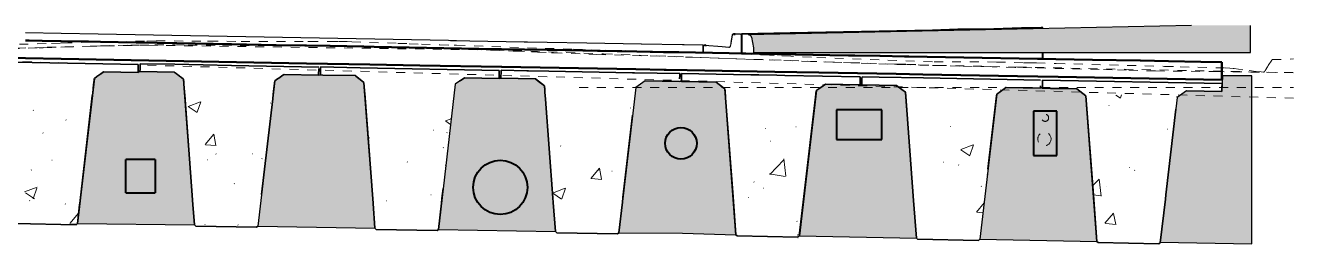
# Model space of a CAD drawing. Header units: metres. Extents: x -1147 to -802, y 5 to 567.
# Drawn here: x -1073.13 to -1058.86, y 19.78 to 22.3 of the extents above; entities that cross this region are included whole.
import ezdxf

# ---------------------------------------------------------------- set-up
doc = ezdxf.new("R2010")
doc.units = ezdxf.units.M
for name, pattern in [('Dash - Tight', [0.0045, 0.003, -0.0015]), ('JacobsDash', [0.0045, 0.003, -0.0015]), ('JacobsDoubleCenter', [0.0255, 0.015, -0.0015, 0.003, -0.0015, 0.003, -0.0015])]:
    doc.linetypes.add(name, pattern=pattern)
for name, color, linetype, lineweight in [('A-DETL', 7, 'Continuous', 13), ('A-DETL-GENF', 7, 'Continuous', 9), ('A-FLOR', 7, 'Continuous', 50), ('C-TOPO', 7, 'Continuous', 9), ('S-BEAM', 7, 'Continuous', 50)]:
    doc.layers.add(name, color=color, linetype=linetype, lineweight=lineweight)
pattern_1 = [(50, (-1074.9315, 10.849), (1.44602, -0.12646), [0.15121, -1.663]), (355, (-1074.9315, 10.849), (-0.27977, 1.51615), [0.12097, -1.331]), (100.451, (-1074.8115, 10.839), (1.16628, 1.38961), [0.12851, -1.414]), (46.184, (-1074.9315, 11.253), (2.15201, -0.3339), [0.2268, -2.495]), (96.636, (-1074.7525, 11.225), (1.88467, 1.96395), [0.19276, -2.12]), (351.184, (-1074.9315, 11.253), (1.88433, 1.9644), [0.18145, -1.996]), (21, (-1074.7305, 11.152), (1.20341, -0.81165), [0.15121, -1.663]), (326, (-1074.7305, 11.152), (0.49035, 1.4617), [0.12097, -1.331]), (71.451, (-1074.6295, 11.084), (1.69375, 0.64996), [0.12851, -1.414]), (37.5, (-1074.9315, 10.849), (0.024513, 0.671154), [0.00419, -1.31, 0.00419, -1.347, -1.336]), (37.5, (-1074.9315, 10.849), (0.024513, 0.671154), [-2.665, 0.00419, -1.331]), (7.5, (-1074.9315, 10.849), (0.530385, 0.795182), [0.00419, -0.76597, 0.00419, -1.28, -0.50907]), (7.5, (-1074.9315, 10.849), (0.530385, 0.795182), [-2.054, 0.00419, -0.50488]), (327.5, (-1075.3815, 10.849), (1.07625, -0.045469), [0.00419, -0.49984, 0.00419, -1.568, -2.087]), (327.5, (-1075.3815, 10.849), (1.07625, -0.045469), [-2.077, 0.00419, -2.082]), (317.5, (-1075.5825, 10.849), (1.17577, 0.201824), [0.00419, -0.65105, 0.00419, -1.04, -1.482]), (317.5, (-1075.5825, 10.849), (1.17577, 0.201824), [-1.7, 0.00419, -1.478])]
pattern_2 = [(50, (-1120.719, 10.849), (1.44602, -0.12646), [0.15121, -1.663]), (355, (-1120.719, 10.849), (-0.27977, 1.51615), [0.12097, -1.331]), (100.451, (-1120.599, 10.839), (1.16628, 1.38961), [0.12851, -1.414]), (46.184, (-1120.719, 11.253), (2.15201, -0.3339), [0.2268, -2.495]), (96.636, (-1120.54, 11.225), (1.88467, 1.96395), [0.19276, -2.12]), (351.184, (-1120.719, 11.253), (1.88433, 1.9644), [0.18145, -1.996]), (21, (-1120.518, 11.152), (1.20341, -0.81165), [0.15121, -1.663]), (326, (-1120.518, 11.152), (0.49035, 1.4617), [0.12097, -1.331]), (71.451, (-1120.417, 11.084), (1.69375, 0.64996), [0.12851, -1.414]), (37.5, (-1120.719, 10.849), (0.024513, 0.671154), [0.00419, -1.31, 0.00419, -1.347, -1.336]), (37.5, (-1120.719, 10.849), (0.024513, 0.671154), [-2.665, 0.00419, -1.331]), (7.5, (-1120.719, 10.849), (0.530385, 0.795182), [0.00419, -0.76597, 0.00419, -1.28, -0.50907]), (7.5, (-1120.719, 10.849), (0.530385, 0.795182), [-2.054, 0.00419, -0.50488]), (327.5, (-1121.169, 10.849), (1.07625, -0.04547), [0.00419, -0.49984, 0.00419, -1.568, -2.087]), (327.5, (-1121.169, 10.849), (1.07625, -0.04547), [-2.077, 0.00419, -2.082]), (317.5, (-1121.37, 10.849), (1.17577, 0.201824), [0.00419, -0.65105, 0.00419, -1.04, -1.482]), (317.5, (-1121.37, 10.849), (1.17577, 0.201824), [-1.7, 0.00419, -1.478])]

# ---------------------------------------------------------------- blocks, each defined once
blk = doc.blocks.new('T2DPAA-T2D-PWA-SU-M3D-000101_dwg-40820706-DRG-2873010 - SECTION 1a')
at = {"color": 9, "linetype": 'Dash - Tight', "lineweight": 18, "true_color": 0xc0c0c0}
for p, q in [((-1119.082, 22.037), (-1118.759, 22.047)), ((-1118.759, 22.047), (-1118.718, 22.048)), ((-1118.716, 22.048), (-1118.473, 22.056)), ((-1118.473, 22.056), (-1118.188, 22.065)), ((-1118.188, 22.065), (-1118.157, 22.066)), ((-1118.157, 22.066), (-1118.111, 22.067)), ((-1118.111, 22.067), (-1118.014, 22.069)), ((-1118.014, 22.069), (-1117.625, 22.076)), ((-1117.625, 22.076), (-1117.459, 22.079)), ((-1117.459, 22.079), (-1117.23, 22.079)), ((-1117.23, 22.079), (-1117.084, 22.078)), ((-1117.083, 22.078), (-1116.881, 22.076)), ((-1116.881, 22.076), (-1116.698, 22.075)), ((-1116.697, 22.075), (-1116.223, 22.071)), ((-1116.223, 22.071), (-1116.125, 22.07)), ((-1116.125, 22.07), (-1115.773, 22.066)), ((-1115.773, 22.066), (-1115.131, 22.058)), ((-1115.131, 22.058), (-1115.114, 22.058)), ((-1115.114, 22.058), (-1114.926, 22.055)), ((-1114.926, 22.055), (-1114.585, 22.051)), ((-1114.585, 22.051), (-1114.309, 22.044)), ((-1114.309, 22.044), (-1114.081, 22.035)), ((-1114.081, 22.035), (-1113.427, 22.009)), ((-1113.427, 22.009), (-1113.402, 22.008)), ((-1113.402, 22.008), (-1113.223, 22.001)), ((-1113.223, 22.001), (-1113.155, 21.998)), ((-1113.155, 21.998), (-1112.997, 21.992)), ((-1112.996, 21.992), (-1112.975, 21.991)), ((-1112.975, 21.991), (-1112.487, 21.972)), ((-1112.487, 21.972), (-1111.413, 21.941)), ((-1111.413, 21.941), (-1111.321, 21.938)), ((-1111.321, 21.938), (-1110.548, 21.911)), ((-1110.083, 21.894), (-1110.548, 21.911)), ((-1110.014, 21.892), (-1110.083, 21.894)), ((-1109.832, 21.886), (-1110.014, 21.892)), ((-1109.529, 21.876), (-1109.832, 21.886)), ((-1109.139, 21.864), (-1109.528, 21.876)), ((-1109.139, 21.864), (-1108.997, 21.86)), ((-1109.012, 21.861), (-1109.139, 21.864)), ((-1108.997, 21.86), (-1108.871, 21.855)), ((-1108.897, 21.858), (-1108.997, 21.86)), ((-1108.871, 21.855), (-1108.711, 21.849)), ((-1108.711, 21.849), (-1108.366, 21.841)), ((-1108.366, 21.841), (-1108.134, 21.835)), ((-1108.134, 21.835), (-1108.04, 21.833)), ((-1107.783, 21.826), (-1108.04, 21.833)), ((-1108.04, 21.833), (-1108.04, 21.833)), ((-1107.775, 21.826), (-1107.783, 21.826)), ((-1107.592, 21.822), (-1107.775, 21.826)), ((-1106.835, 21.803), (-1107.592, 21.822)), ((-1106.689, 21.799), (-1106.835, 21.803)), ((-1106.531, 21.795), (-1106.688, 21.799)), ((-1106.202, 21.787), (-1106.531, 21.795)), ((-1106.202, 21.787), (-1105.531, 21.779)), ((-1105.531, 21.779), (-1104.755, 21.77)), ((-1104.755, 21.77), (-1104.648, 21.767))]:
    blk.add_line(p, q, dxfattribs=at)
blk = doc.blocks.new('T2DPAA-T2D-PWA-SU-M3D-000100_SurveySurface_rvt-1-DRG-2873010 - SECTION 1a')
at = {"color": 9, "linetype": 'Dash - Tight', "lineweight": 18, "true_color": 0xc0c0c0}
blk.add_blockref('T2DPAA-T2D-PWA-SU-M3D-000101_dwg-40820706-DRG-2873010 - SECTION 1a', (0, 0), dxfattribs=at)
blk = doc.blocks.new('T2DPAA-T2D-PWA-SU-M3D-000101_dwg-V2-DRG-2873010 - SECTION 1a')
at = {"color": 9, "linetype": 'Dash - Tight', "lineweight": 18, "true_color": 0xc0c0c0}
for p, q in [((-1118.07, 22.111), (-1117.876, 22.115)), ((-1117.876, 22.115), (-1117.55, 22.123)), ((-1117.549, 22.123), (-1117.544, 22.123)), ((-1117.544, 22.123), (-1117.441, 22.126)), ((-1117.441, 22.126), (-1116.865, 22.121)), ((-1116.865, 22.121), (-1116.848, 22.121)), ((-1116.848, 22.121), (-1116.489, 22.119)), ((-1116.489, 22.119), (-1115.739, 22.119)), ((-1115.688, 22.118), (-1115.739, 22.119)), ((-1115.626, 22.118), (-1115.686, 22.118)), ((-1115.422, 22.118), (-1115.626, 22.118)), ((-1115.401, 22.118), (-1115.422, 22.118)), ((-1115.294, 22.117), (-1115.401, 22.118)), ((-1115.294, 22.117), (-1115.244, 22.115)), ((-1115.243, 22.115), (-1114.724, 22.097)), ((-1118.682, 22.095), (-1119.224, 22.079)), ((-1118.522, 22.099), (-1118.682, 22.095)), ((-1118.438, 22.102), (-1118.522, 22.099)), ((-1118.189, 22.109), (-1118.438, 22.102)), ((-1118.189, 22.109), (-1118.071, 22.111)), ((-1114.724, 22.097), (-1114.598, 22.093)), ((-1114.598, 22.093), (-1114.46, 22.088)), ((-1114.46, 22.088), (-1114.252, 22.081)), ((-1114.252, 22.081), (-1114.094, 22.076)), ((-1114.093, 22.075), (-1114.066, 22.075)), ((-1114.066, 22.075), (-1112.748, 22.03)), ((-1112.748, 22.03), (-1112.549, 22.023)), ((-1112.549, 22.023), (-1112.388, 22.02)), ((-1112.388, 22.02), (-1112.326, 22.018)), ((-1112.326, 22.018), (-1112.307, 22.018)), ((-1112.307, 22.018), (-1112.159, 22.015)), ((-1112.159, 22.015), (-1111.859, 22.008)), ((-1111.859, 22.008), (-1111.784, 22.007)), ((-1111.783, 22.006), (-1111.523, 22.001)), ((-1111.522, 22.001), (-1111.288, 21.996)), ((-1111.288, 21.996), (-1111.179, 21.991)), ((-1111.111, 21.988), (-1111.179, 21.991)), ((-1110.546, 21.963), (-1111.111, 21.988)), ((-1110.49, 21.96), (-1110.546, 21.963)), ((-1110.306, 21.952), (-1110.49, 21.96)), ((-1110.073, 21.942), (-1110.306, 21.952)), ((-1108.712, 21.889), (-1110.073, 21.942)), ((-1107.991, 21.887), (-1108.712, 21.889)), ((-1107.991, 21.887), (-1107.684, 21.879)), ((-1107.684, 21.879), (-1107.617, 21.878)), ((-1107.615, 21.877), (-1107.542, 21.876)), ((-1107.542, 21.876), (-1107.32, 21.87)), ((-1107.32, 21.87), (-1106.101, 21.838)), ((-1106.101, 21.838), (-1105.925, 21.833)), ((-1105.925, 21.833), (-1105.419, 21.82)), ((-1104.954, 21.816), (-1104.94, 21.838)), ((-1104.94, 21.839), (-1104.939, 21.841)), ((-1104.939, 21.841), (-1104.936, 21.846)), ((-1104.936, 21.846), (-1104.935, 21.847)), ((-1104.935, 21.847), (-1104.934, 21.849)), ((-1104.934, 21.849), (-1104.892, 21.909)), ((-1104.892, 21.909), (-1104.889, 21.914)), ((-1104.889, 21.914), (-1104.648, 21.921)), ((-1105.419, 21.82), (-1105.366, 21.816)), ((-1105.366, 21.816), (-1105.33, 21.813)), ((-1105.33, 21.813), (-1105.318, 21.813)), ((-1105.329, 21.814), (-1105.318, 21.813)), ((-1105.318, 21.813), (-1105.147, 21.791)), ((-1105.147, 21.791), (-1105.073, 21.782)), ((-1105.07, 21.782), (-1105.013, 21.775)), ((-1105.013, 21.775), (-1104.989, 21.773)), ((-1104.988, 21.772), (-1104.981, 21.772)), ((-1104.981, 21.772), (-1104.983, 21.772)), ((-1104.981, 21.772), (-1104.98, 21.773)), ((-1104.978, 21.777), (-1104.975, 21.782)), ((-1104.974, 21.783), (-1104.968, 21.792)), ((-1104.968, 21.793), (-1104.959, 21.808)), ((-1104.959, 21.808), (-1104.958, 21.81)), ((-1104.957, 21.811), (-1104.954, 21.815))]:
    blk.add_line(p, q, dxfattribs=at)
blk = doc.blocks.new('T2DPAA-T2D-PWA-SU-M3D-000100_SurveySurface_rvt-2-DRG-2873010 - SECTION 1a')
at = {"color": 9, "linetype": 'Dash - Tight', "lineweight": 18, "true_color": 0xc0c0c0}
blk.add_blockref('T2DPAA-T2D-PWA-SU-M3D-000101_dwg-V2-DRG-2873010 - SECTION 1a', (0, 0), dxfattribs=at)
blk = doc.blocks.new('06_SFR_GCT_Girder_SuperT_BR08Edge_CS - Super T - 1815-6269797-DRG-2873010 - SECTION 1a')
at = {"layer": 'S-BEAM', "lineweight": 9, "true_color": 0xc0c0c0}
h = blk.add_hatch(dxfattribs=at)
h.set_pattern_fill('FP_3', color=9, style=0, pattern_type=2)
h.set_pattern_definition(pattern_2)
h.paths.add_polyline_path([(-1118.344, 20.056), (-1118.329, 20.069), (-1118.329, 20.07), (-1118.17, 21.431), (-1119.144, 21.424), (-1119.042, 20.082), (-1119.028, 20.069), (-1118.352, 20.056)])
at = {"layer": 'S-BEAM', "lineweight": 35}
for p, q in [((-1119.655, 21.843), (-1119.656, 21.82)), ((-1119.654, 21.874), (-1119.655, 21.844)), ((-1117.645, 21.858), (-1119.654, 21.896)), ((-1119.654, 21.896), (-1119.654, 21.885)), ((-1119.654, 21.885), (-1119.654, 21.875)), ((-1117.646, 21.808), (-1117.645, 21.832)), ((-1117.645, 21.842), (-1117.645, 21.858)), ((-1117.645, 21.834), (-1117.645, 21.842)), ((-1119.656, 21.818), (-1119.656, 21.806)), ((-1119.656, 21.806), (-1119.267, 21.799)), ((-1119.267, 21.799), (-1119.204, 21.751)), ((-1119.203, 21.75), (-1119.201, 21.749)), ((-1119.199, 21.747), (-1119.167, 21.722)), ((-1119.167, 21.722), (-1119.166, 21.718)), ((-1119.166, 21.717), (-1119.165, 21.696)), ((-1119.165, 21.696), (-1119.164, 21.686)), ((-1118.141, 21.685), (-1118.14, 21.689)), ((-1118.14, 21.694), (-1118.139, 21.703)), ((-1118.14, 21.69), (-1118.14, 21.693)), ((-1118.139, 21.703), (-1118.11, 21.723)), ((-1118.11, 21.723), (-1118.065, 21.755)), ((-1118.065, 21.755), (-1118.06, 21.759)), ((-1118.059, 21.759), (-1118.036, 21.776)), ((-1118.036, 21.776), (-1117.646, 21.768)), ((-1117.646, 21.768), (-1117.646, 21.808)), ((-1119.164, 21.684), (-1119.163, 21.679)), ((-1119.163, 21.677), (-1119.163, 21.675)), ((-1119.163, 21.675), (-1119.161, 21.648)), ((-1119.161, 21.647), (-1119.159, 21.625)), ((-1119.159, 21.625), (-1119.152, 21.531)), ((-1118.158, 21.538), (-1118.147, 21.633)), ((-1118.147, 21.633), (-1118.145, 21.647)), ((-1118.145, 21.648), (-1118.144, 21.655)), ((-1118.144, 21.656), (-1118.141, 21.682)), ((-1118.141, 21.682), (-1118.141, 21.685)), ((-1119.152, 21.531), (-1119.15, 21.5)), ((-1119.15, 21.5), (-1119.061, 20.325)), ((-1118.299, 20.329), (-1118.166, 21.471)), ((-1118.166, 21.472), (-1118.162, 21.508)), ((-1118.162, 21.508), (-1118.158, 21.538)), ((-1119.061, 20.325), (-1119.061, 20.321)), ((-1119.061, 20.321), (-1119.057, 20.275)), ((-1119.057, 20.275), (-1119.042, 20.082)), ((-1118.329, 20.069), (-1118.305, 20.279)), ((-1118.305, 20.279), (-1118.299, 20.326)), ((-1118.299, 20.326), (-1118.299, 20.329)), ((-1119.042, 20.082), (-1119.028, 20.069)), ((-1119.028, 20.069), (-1118.344, 20.056)), ((-1118.344, 20.056), (-1118.329, 20.069))]:
    blk.add_line(p, q, dxfattribs=at)
at = {"layer": 'S-BEAM'}
for p, q in [((-1118.344, 20.056), (-1118.344, 20.056)), ((-1118.329, 20.069), (-1118.329, 20.069))]:
    blk.add_line(p, q, dxfattribs=at)
blk = doc.blocks.new('06_SFR_GCT_Girder_SuperT_BR08Edge_CS - Super T - 1815-6539906-DRG-2873010 - SECTION 1a')
at = {"layer": 'S-BEAM', "lineweight": 9, "true_color": 0xc0c0c0}
h = blk.add_hatch(dxfattribs=at)
h.set_pattern_fill('FP_3', color=9, style=0, pattern_type=2)
h.set_pattern_definition(pattern_2)
h.paths.add_polyline_path([(-1110.224, 19.918), (-1110.209, 19.931), (-1110.027, 21.492), (-1111.038, 21.483), (-1110.922, 19.944), (-1110.908, 19.931), (-1110.235, 19.918)])
at = {"layer": 'S-BEAM', "lineweight": 35}
for p, q in [((-1111.534, 21.728), (-1111.535, 21.701)), ((-1111.535, 21.701), (-1111.535, 21.686)), ((-1111.535, 21.686), (-1111.535, 21.668)), ((-1110.755, 21.743), (-1111.534, 21.758)), ((-1111.534, 21.758), (-1111.534, 21.756)), ((-1111.534, 21.756), (-1111.534, 21.738)), ((-1111.534, 21.738), (-1111.534, 21.735)), ((-1111.534, 21.735), (-1111.534, 21.728)), ((-1110.737, 21.743), (-1110.755, 21.743)), ((-1110.664, 21.741), (-1110.736, 21.743)), ((-1110.463, 21.738), (-1110.664, 21.741)), ((-1110.371, 21.736), (-1110.463, 21.738)), ((-1109.524, 21.72), (-1110.371, 21.736)), ((-1109.526, 21.63), (-1109.524, 21.702)), ((-1109.524, 21.702), (-1109.524, 21.72)), ((-1111.535, 21.668), (-1111.146, 21.661)), ((-1111.146, 21.661), (-1111.058, 21.593)), ((-1111.058, 21.593), (-1111.046, 21.584)), ((-1111.046, 21.584), (-1111.044, 21.562)), ((-1111.044, 21.562), (-1111.039, 21.484)), ((-1110.027, 21.492), (-1110.018, 21.564)), ((-1110.018, 21.564), (-1110.01, 21.57)), ((-1110.01, 21.57), (-1109.966, 21.601)), ((-1109.966, 21.601), (-1109.915, 21.637)), ((-1109.915, 21.637), (-1109.526, 21.63)), ((-1111.039, 21.484), (-1110.954, 20.37)), ((-1110.157, 20.375), (-1110.027, 21.492)), ((-1110.954, 20.37), (-1110.954, 20.366)), ((-1110.954, 20.366), (-1110.95, 20.319)), ((-1110.95, 20.319), (-1110.922, 19.944)), ((-1110.209, 19.931), (-1110.157, 20.374)), ((-1110.922, 19.944), (-1110.908, 19.931)), ((-1110.908, 19.931), (-1110.224, 19.918)), ((-1110.224, 19.918), (-1110.209, 19.931))]:
    blk.add_line(p, q, dxfattribs=at)
at = {"layer": 'S-BEAM'}
for p, q in [((-1110.223, 19.918), (-1110.224, 19.918)), ((-1110.209, 19.931), (-1110.209, 19.931))]:
    blk.add_line(p, q, dxfattribs=at)
blk = doc.blocks.new('kerb 4B_2 - kerb 4B_2-6314758-DRG-2873010 - SECTION 1a')
at = {"layer": 'A-FLOR', "lineweight": 25}
for p, q in [((-1110.976, 22.118), (-1110.977, 22.113)), ((-1110.975, 22.128), (-1110.976, 22.12)), ((-1110.972, 22.141), (-1110.974, 22.129)), ((-1110.972, 22.144), (-1110.972, 22.141)), ((-1110.964, 22.188), (-1110.971, 22.146)), ((-1110.875, 22.201), (-1110.949, 22.201)), ((-1110.86, 22.147), (-1110.86, 22.186)), ((-1110.86, 22.141), (-1110.86, 22.144)), ((-1110.86, 22.134), (-1110.86, 22.141)), ((-1110.86, 22.13), (-1110.86, 22.133)), ((-1110.86, 22.12), (-1110.86, 22.129)), ((-1110.86, 22.114), (-1110.86, 22.12)), ((-1111.291, 22.059), (-1111.291, 22.026)), ((-1111.291, 22.025), (-1111.291, 22.023)), ((-1111.291, 22.023), (-1111.291, 22.012)), ((-1111.291, 22.012), (-1111.291, 22.002)), ((-1111.291, 22.002), (-1111.291, 21.996)), ((-1111.291, 21.996), (-1111.291, 21.99)), ((-1111.291, 21.99), (-1110.86, 21.982)), ((-1111.078, 22.058), (-1111.275, 22.074)), ((-1111.003, 22.052), (-1111.078, 22.058)), ((-1110.983, 22.082), (-1110.986, 22.064)), ((-1110.983, 22.084), (-1110.983, 22.083)), ((-1110.981, 22.092), (-1110.982, 22.085)), ((-1110.98, 22.1), (-1110.981, 22.094)), ((-1110.978, 22.108), (-1110.98, 22.1)), ((-1110.977, 22.113), (-1110.978, 22.109)), ((-1110.86, 22.109), (-1110.86, 22.113)), ((-1110.86, 22.101), (-1110.86, 22.108)), ((-1110.86, 22.094), (-1110.86, 22.101)), ((-1110.86, 22.085), (-1110.86, 22.092)), ((-1110.86, 22.083), (-1110.86, 22.085)), ((-1110.86, 22.06), (-1110.86, 22.082)), ((-1110.86, 22.03), (-1110.86, 22.06)), ((-1110.86, 22.026), (-1110.86, 22.03)), ((-1110.86, 22.022), (-1110.86, 22.025)), ((-1110.86, 22.012), (-1110.86, 22.022)), ((-1110.86, 22.01), (-1110.86, 22.012)), ((-1110.86, 21.982), (-1110.86, 22.009))]:
    blk.add_line(p, q, dxfattribs=at)
at = {"layer": 'A-FLOR'}
for p, q in [((-1110.929, 22.202), (-1110.949, 22.201)), ((-1111.257, 22.075), (-1111.277, 22.074))]:
    blk.add_line(p, q, dxfattribs=at)
at = {"layer": 'A-FLOR', "lineweight": 25, "flags": 128}
for points in [[(-1110.949, 22.201), (-1110.952, 22.2), (-1110.956, 22.199), (-1110.958, 22.197), (-1110.961, 22.195), (-1110.963, 22.192), (-1110.964, 22.188)], [(-1110.86, 22.186), (-1110.86, 22.189), (-1110.861, 22.192), (-1110.863, 22.195), (-1110.866, 22.197), (-1110.869, 22.199), (-1110.872, 22.2), (-1110.875, 22.201)], [(-1111.275, 22.074), (-1111.278, 22.074), (-1111.282, 22.073), (-1111.285, 22.071), (-1111.288, 22.069), (-1111.29, 22.066), (-1111.291, 22.063), (-1111.291, 22.059)], [(-1110.986, 22.064), (-1110.987, 22.061), (-1110.989, 22.057), (-1110.992, 22.055), (-1110.995, 22.053), (-1110.999, 22.052), (-1111.002, 22.052)]]:
    blk.add_lwpolyline(points, dxfattribs=at)

msp = doc.modelspace()

# ---------------------------------------------------------------- hatches: boundary and pattern name
at = {"layer": 'A-DETL-GENF', "true_color": 0xffffff}
msp.add_hatch(color=7, dxfattribs=at).paths.add_polyline_path([(-1064.9377, 21.9928), (-1059.3471, 21.9941), (-1059.3471, 22.2993), (-1060.0761, 22.2979), (-1064.9855, 22.1911), (-1064.972, 22.1845), (-1064.9658, 22.1786), (-1064.9604, 22.17), (-1064.9576, 22.1607), (-1064.9377, 22.0405), (-1064.9377, 21.9941)])
at = {"layer": 'A-DETL-GENF', "true_color": 0xd8d8d8}
h = msp.add_hatch(color=254, dxfattribs=at)
h.paths.add_polyline_path([(-1088.7126, 19.7763), (-1087.394, 19.7954), (-1087.5858, 21.4348), (-1087.6887, 21.508), (-1088.4909, 21.488), (-1088.5885, 21.4128), (-1088.712, 19.785)])
h.paths.add_polyline_path([(-1089.849, 19.7946), (-1089.4573, 19.7954), (-1089.6216, 21.4897), (-1089.717, 21.5616), (-1090.117, 21.5616), (-1090.117, 19.7946), (-1089.8644, 19.7946)])
h.paths.add_polyline_path([(-1086.682, 19.8163), (-1086.1452, 19.8292), (-1085.3674, 19.848), (-1085.5638, 21.4843), (-1085.6589, 21.5518), (-1086.3304, 21.5359), (-1086.4582, 21.5332), (-1086.5582, 21.4562), (-1086.6817, 19.8212)])
h.paths.add_polyline_path([(-1059.3328, 19.8425), (-1059.3328, 21.7325), (-1059.6625, 21.7325), (-1059.6684, 21.5537), (-1060.0645, 21.5621), (-1060.1716, 21.4871), (-1060.3604, 19.8587), (-1059.3392, 19.8426)])
h.paths.add_polyline_path([(-1084.652, 19.8601), (-1083.3353, 19.8943), (-1083.5263, 21.5219), (-1083.6297, 21.5934), (-1084.4282, 21.577), (-1084.5281, 21.4999), (-1084.6514, 19.8678)])
h.paths.add_polyline_path([(-1061.0744, 19.8679), (-1061.0743, 19.8679), (-1061.1986, 21.5082), (-1061.3003, 21.5851), (-1062.0952, 21.5997), (-1062.2005, 21.5266), (-1062.3909, 19.8928), (-1061.083, 19.8681)])
h.paths.add_polyline_path([(-1082.6225, 19.9019), (-1081.8705, 19.9187), (-1081.3057, 19.9327), (-1081.4959, 21.5647), (-1081.6004, 21.6377), (-1082.399, 21.6185), (-1082.4972, 21.5413), (-1082.6225, 19.9019)])
h.paths.add_polyline_path([(-1063.1043, 19.9063), (-1063.2284, 21.5459), (-1063.3286, 21.6229), (-1064.1278, 21.6371), (-1064.2264, 21.5674), (-1064.4203, 19.9305), (-1063.1044, 19.9063)])
h.paths.add_polyline_path([(-1065.1345, 19.9441), (-1065.2587, 21.5838), (-1065.3586, 21.6606), (-1066.0214, 21.6709), (-1066.1573, 21.6735), (-1066.2607, 21.6004), (-1066.4511, 19.9667), (-1065.651, 19.9575), (-1065.1418, 19.9443)])
h.paths.add_polyline_path([(-1080.5917, 19.946), (-1080.2038, 19.9547), (-1079.2745, 19.9761), (-1079.4653, 21.6095), (-1079.571, 21.6823), (-1080.3697, 21.6615), (-1080.4677, 21.5854), (-1080.5913, 19.9506)])
h.paths.add_polyline_path([(-1067.1643, 19.9815), (-1067.2896, 21.6201), (-1067.3881, 21.697), (-1068.1897, 21.7094), (-1068.291, 21.6371), (-1068.4812, 20.0039), (-1067.1647, 19.9815)])
h.paths.add_polyline_path([(-1078.5619, 19.9907), (-1078.5024, 19.992), (-1077.2451, 20.0208), (-1077.4357, 21.653), (-1077.5382, 21.7259), (-1078.3382, 21.7064), (-1078.4377, 21.6301), (-1078.5619, 19.9908)])
h.paths.add_polyline_path([(-1069.1945, 20.0174), (-1069.3197, 21.6578), (-1069.4204, 21.7339), (-1070.2206, 21.7458), (-1070.3213, 21.6753), (-1070.5114, 20.041), (-1069.1947, 20.0174)])
h.paths.add_polyline_path([(-1076.5313, 20.0341), (-1076.2068, 20.0413), (-1075.2144, 20.0644), (-1075.406, 21.6977), (-1075.5087, 21.77), (-1076.3078, 21.7509), (-1076.4076, 21.6733), (-1076.5312, 20.0352)])
h.paths.add_polyline_path([(-1071.2245, 20.0545), (-1071.3501, 21.694), (-1071.4497, 21.7708), (-1071.8411, 21.7768), (-1071.8626, 21.7684), (-1072.2492, 21.7757), (-1072.3512, 21.7026), (-1072.5414, 20.0689), (-1071.2248, 20.0545)])
h.paths.add_polyline_path([(-1074.5015, 20.0783), (-1074.4475, 20.0796), (-1073.537, 20.1005), (-1073.2548, 20.0825), (-1073.3806, 21.7235), (-1073.4791, 21.799), (-1073.9228, 21.8025), (-1074.2784, 21.7953), (-1074.3775, 21.7173), (-1074.5015, 20.0784)])
at = {"layer": 'S-BEAM', "lineweight": 9, "true_color": 0xc0c0c0}
h = msp.add_hatch(dxfattribs=at)
h.set_pattern_fill('FP_3', color=9, style=0, pattern_type=2)
h.set_pattern_definition(pattern_1)
h.paths.add_polyline_path([(-1070.5265, 20.0283), (-1070.5116, 20.0427), (-1070.348, 21.4463), (-1071.3296, 21.4385), (-1071.2243, 20.054), (-1071.2106, 20.0412), (-1070.5277, 20.0283)])
h = msp.add_hatch(dxfattribs=at)
h.set_pattern_fill('FP_3', color=9, style=0, pattern_type=2)
h.set_pattern_definition(pattern_1)
h.paths.add_polyline_path([(-1068.4963, 19.9911), (-1068.4816, 20.0044), (-1068.3116, 21.4614), (-1069.3034, 21.453), (-1069.1945, 20.0172), (-1069.1805, 20.0041), (-1068.506, 19.9913)])
h = msp.add_hatch(dxfattribs=at)
h.set_pattern_fill('FP_3', color=9, style=0, pattern_type=2)
h.set_pattern_definition(pattern_1)
h.paths.add_polyline_path([(-1066.4662, 19.954), (-1066.4515, 19.9667), (-1066.2753, 21.4765), (-1067.2773, 21.4685), (-1067.1634, 19.9791), (-1067.1504, 19.9669), (-1066.4689, 19.954)])
h = msp.add_hatch(dxfattribs=at)
h.set_pattern_fill('FP_3', color=9, style=0, pattern_type=2)
h.set_pattern_definition(pattern_1)
h.paths.add_polyline_path([(-1062.406, 19.8801), (-1062.3913, 19.8928), (-1062.2031, 21.5066), (-1063.2249, 21.4983), (-1063.1043, 19.9062), (-1063.0893, 19.893), (-1062.4102, 19.8802)])
h = msp.add_hatch(dxfattribs=at)
h.set_pattern_fill('FP_3', color=9, style=0, pattern_type=2)
h.set_pattern_definition(pattern_1)
h.paths.add_polyline_path([(-1060.376, 19.8417), (-1060.3612, 19.8544), (-1060.1706, 21.4882), (-1060.1229, 21.522), (-1061.2054, 21.513), (-1061.1985, 21.5076), (-1061.0742, 19.8678), (-1061.0599, 19.8547), (-1060.3886, 19.842)])

# ---------------------------------------------------------------- linework, layer by layer
at = {"layer": 'A-DETL', "lineweight": 25}
for p, q in [((-1060.0112, 22.2993), (-1064.995, 22.1922)), ((-1059.3471, 21.9928), (-1059.3471, 22.2993)), ((-1064.9586, 22.166), (-1064.9377, 22.0478)), ((-1064.9377, 22.0478), (-1064.9377, 21.9928)), ((-1064.9377, 21.9928), (-1059.3471, 21.9928)), ((-1072.3512, 21.7026), (-1072.5417, 20.0689)), ((-1072.2492, 21.7757), (-1072.3512, 21.7026)), ((-1071.8593, 21.7683), (-1072.2492, 21.7757)), ((-1071.8382, 21.7782), (-1071.8593, 21.7683)), ((-1071.4493, 21.7708), (-1071.8382, 21.7782)), ((-1071.3486, 21.6929), (-1071.4493, 21.7708)), ((-1071.2245, 20.0545), (-1071.3486, 21.6929)), ((-1070.2177, 21.7478), (-1070.3213, 21.6753)), ((-1069.8284, 21.7405), (-1070.2177, 21.7478)), ((-1069.4185, 21.7338), (-1069.8284, 21.7405)), ((-1069.3187, 21.6571), (-1069.4185, 21.7338)), ((-1068.1879, 21.7107), (-1068.291, 21.6376)), ((-1067.798, 21.7033), (-1068.1879, 21.7107)), ((-1067.3881, 21.697), (-1067.798, 21.7033)), ((-1067.2896, 21.6201), (-1067.3881, 21.697)), ((-1059.6625, 21.7325), (-1059.6684, 21.5537)), ((-1059.3328, 21.7325), (-1059.6625, 21.7325)), ((-1059.3328, 19.8425), (-1059.3328, 21.7325)), ((-1070.3213, 21.6753), (-1070.5122, 20.041)), ((-1069.1945, 20.0174), (-1069.3187, 21.6571)), ((-1068.291, 21.6376), (-1068.4818, 20.0039)), ((-1067.1643, 19.9815), (-1067.2896, 21.6201)), ((-1066.2607, 21.6004), (-1066.4515, 19.9667)), ((-1066.1573, 21.6735), (-1066.2607, 21.6004)), ((-1065.7692, 21.6661), (-1066.1573, 21.6735)), ((-1065.3586, 21.6606), (-1065.7692, 21.6661)), ((-1065.2587, 21.5838), (-1065.3586, 21.6606)), ((-1065.1345, 19.9441), (-1065.2587, 21.5838)), ((-1064.2264, 21.5674), (-1064.4211, 19.9306)), ((-1064.1276, 21.6373), (-1064.2264, 21.5674)), ((-1063.7386, 21.63), (-1064.1276, 21.6373)), ((-1063.3286, 21.6229), (-1063.7386, 21.63)), ((-1063.2284, 21.5459), (-1063.3286, 21.6229)), ((-1063.1043, 19.9063), (-1063.2284, 21.5459)), ((-1062.0952, 21.5997), (-1062.2005, 21.5266)), ((-1061.3003, 21.5851), (-1062.0952, 21.5997)), ((-1061.1986, 21.5082), (-1061.3003, 21.5851)), ((-1060.0645, 21.5621), (-1060.1716, 21.4871)), ((-1059.6684, 21.5537), (-1060.0645, 21.5621)), ((-1062.2005, 21.5266), (-1062.3914, 19.8928)), ((-1061.0743, 19.8679), (-1061.1986, 21.5082)), ((-1060.1716, 21.4871), (-1060.3605, 19.8587)), ((-1072.5417, 20.0689), (-1071.2245, 20.0545)), ((-1070.5122, 20.041), (-1069.1945, 20.0174)), ((-1068.4818, 20.0039), (-1067.1643, 19.9815)), ((-1066.4515, 19.9667), (-1065.7342, 19.9597)), ((-1065.7342, 19.9597), (-1065.1345, 19.9441)), ((-1064.4211, 19.9306), (-1063.1043, 19.9063)), ((-1062.3914, 19.8928), (-1061.0743, 19.8679)), ((-1060.3605, 19.8587), (-1059.3328, 19.8425))]:
    msp.add_line(p, q, dxfattribs=at)
at = {"layer": 'A-DETL', "color": 8, "linetype": 'JacobsDash', "lineweight": 18, "true_color": 0x808080}
for p, q in [((-1058.8608, 21.4795), (-1078.7603, 22.0538)), ((-1075.621, 21.9632), (-1072.8824, 22.0525)), ((-1072.8824, 22.0525), (-1071.9428, 22.0781)), ((-1071.9428, 22.0781), (-1067.8432, 22.0221)), ((-1067.8432, 22.0221), (-1066.624, 21.9782)), ((-1066.624, 21.9782), (-1064.9251, 21.917)), ((-1064.9251, 21.917), (-1063.2662, 21.8572)), ((-1063.2662, 21.8572), (-1061.9664, 21.8303)), ((-1061.9664, 21.8303), (-1058.8671, 21.7664))]:
    msp.add_line(p, q, dxfattribs=at)
at = {"layer": 'A-DETL', "linetype": 'JacobsDash', "lineweight": 18}
msp.add_line((-1066.8982, 21.6003), (-1058.8608, 21.6003), dxfattribs=at)
at = {"layer": 'A-DETL', "lineweight": 40}
for p, q in [((-1063.4922, 21.3487), (-1064.0048, 21.3487)), ((-1064.0048, 21.3487), (-1064.0048, 21.0139)), ((-1063.4922, 21.0139), (-1063.4922, 21.3487)), ((-1061.5252, 21.3343), (-1061.7878, 21.3343)), ((-1061.7878, 21.3343), (-1061.7878, 20.8346)), ((-1061.5252, 20.8346), (-1061.5252, 21.3343)), ((-1064.0048, 21.0139), (-1063.4922, 21.0139)), ((-1061.7878, 20.8346), (-1061.5252, 20.8346)), ((-1071.6689, 20.7902), (-1071.9988, 20.7902)), ((-1071.9988, 20.4152), (-1071.9988, 20.7902)), ((-1071.6689, 20.7902), (-1071.6689, 20.4152)), ((-1071.9988, 20.4152), (-1071.6689, 20.4152))]:
    msp.add_line(p, q, dxfattribs=at)
at = {"layer": 'A-DETL', "color": 16, "linetype": 'JacobsDoubleCenter', "lineweight": 9, "true_color": 0x7f0000}
msp.add_circle((-1061.6565, 21.2593), 0.04, dxfattribs=at)
at = {"layer": 'A-DETL', "lineweight": 40}
for centre, radius in [((-1065.7539, 20.9726), 0.178), ((-1067.7852, 20.4762), 0.305)]:
    msp.add_circle(centre, radius, dxfattribs=at)
at = {"layer": 'A-DETL', "color": 164, "linetype": 'JacobsDash', "lineweight": 9, "true_color": 0x002699}
msp.add_circle((-1061.6638, 21.0211), 0.075, dxfattribs=at)
at = {"layer": 'A-DETL', "lineweight": 25}
msp.add_arc((-1064.9942, 22.1548), 0.0374, 17.471, 91.23195, dxfattribs=at)
at = {"layer": 'A-FLOR', "lineweight": 25}
for p, q in [((-1072.7238, 22.207), (-1073.1273, 22.2144)), ((-1072.3086, 22.1994), (-1072.7238, 22.207)), ((-1072.7238, 22.122), (-1072.7229, 22.122)), ((-1072.5802, 22.1194), (-1072.4228, 22.1165)), ((-1072.4227, 22.1165), (-1072.2845, 22.114)), ((-1068.3693, 22.1275), (-1072.3086, 22.1994)), ((-1072.2845, 22.114), (-1072.2048, 22.1125)), ((-1068.3448, 22.127), (-1068.3693, 22.1275)), ((-1068.279, 22.1258), (-1068.344, 22.127)), ((-1068.1295, 22.1231), (-1068.2784, 22.1258)), ((-1067.5149, 22.1119), (-1068.1295, 22.1231)), ((-1072.2048, 22.1125), (-1071.8859, 22.1067)), ((-1071.8857, 22.1067), (-1071.7931, 22.105)), ((-1071.7931, 22.105), (-1071.6421, 22.1023)), ((-1071.6421, 22.1023), (-1071.4343, 22.0985)), ((-1071.4337, 22.0985), (-1070.8225, 22.0873)), ((-1070.8225, 22.0873), (-1070.7778, 22.0865)), ((-1070.7778, 22.0865), (-1070.7609, 22.0862)), ((-1070.7609, 22.0862), (-1070.5361, 22.0821)), ((-1070.5354, 22.082), (-1070.3249, 22.0782)), ((-1070.3249, 22.0782), (-1069.7228, 22.0672)), ((-1069.7228, 22.0672), (-1069.2594, 22.0587)), ((-1069.2583, 22.0587), (-1069.2414, 22.0584)), ((-1069.2414, 22.0584), (-1069.2281, 22.0582)), ((-1069.2281, 22.0582), (-1068.9115, 22.0524)), ((-1068.9113, 22.0524), (-1068.8267, 22.0508)), ((-1068.8262, 22.0508), (-1068.8164, 22.0507)), ((-1068.8164, 22.0507), (-1066.8681, 22.0151)), ((-1067.4927, 22.1115), (-1067.5149, 22.1119)), ((-1067.4798, 22.1112), (-1067.4913, 22.1115)), ((-1067.2576, 22.1072), (-1067.479, 22.1112)), ((-1066.8112, 22.099), (-1067.2576, 22.1072)), ((-1066.8681, 22.0151), (-1066.7365, 22.0127)), ((-1066.1992, 22.0879), (-1066.8112, 22.099)), ((-1066.7352, 22.0126), (-1066.383, 22.0062)), ((-1066.383, 22.0062), (-1066.2972, 22.0047)), ((-1066.296, 22.0046), (-1065.9976, 21.9992)), ((-1065.7361, 22.0794), (-1066.1978, 22.0878)), ((-1065.9976, 21.9992), (-1065.5038, 21.9902)), ((-1065.7176, 22.0791), (-1065.7359, 22.0794)), ((-1065.5038, 22.0752), (-1065.7176, 22.0791)), ((-1065.5038, 22.026), (-1065.5038, 22.0752)), ((-1065.5038, 22.0233), (-1065.5038, 22.0251)), ((-1065.5038, 22.0116), (-1065.5038, 22.0233)), ((-1065.5038, 22.0022), (-1065.5038, 22.0116)), ((-1065.5038, 21.9957), (-1065.5038, 22.0022)), ((-1065.5038, 21.9902), (-1065.5038, 21.9957))]:
    msp.add_line(p, q, dxfattribs=at)
at = {"layer": 'A-FLOR'}
for p, q in [((-1073.0856, 22.1286), (-1073.1273, 22.1294)), ((-1072.9402, 22.126), (-1073.0846, 22.1286)), ((-1072.7238, 22.122), (-1072.939, 22.1259)), ((-1072.4185, 22.1165), (-1072.7238, 22.122)), ((-1072.2809, 22.114), (-1072.4184, 22.1165)), ((-1071.8797, 22.1067), (-1072.2809, 22.114)), ((-1071.863, 22.1064), (-1071.8797, 22.1067)), ((-1071.4266, 22.0986), (-1071.8626, 22.1064)), ((-1070.8093, 22.0874), (-1071.4254, 22.0985)), ((-1070.3072, 22.0783), (-1070.8093, 22.0874)), ((-1069.9664, 22.0721), (-1070.3072, 22.0783)), ((-1069.7019, 22.0674), (-1069.9664, 22.0721)), ((-1069.3212, 22.0605), (-1069.7005, 22.0673)), ((-1069.2021, 22.0583), (-1069.3201, 22.0605)), ((-1068.0276, 22.0371), (-1069.2021, 22.0583)), ((-1067.2572, 22.0232), (-1068.0265, 22.0371)), ((-1066.8558, 22.0159), (-1067.256, 22.0231)), ((-1066.8282, 22.0154), (-1066.8548, 22.0159)), ((-1066.6912, 22.0129), (-1066.8282, 22.0154)), ((-1066.25, 22.0049), (-1066.6912, 22.0129)), ((-1065.9483, 21.9995), (-1066.2488, 22.0049)), ((-1065.7794, 21.9964), (-1065.9483, 21.9995)), ((-1064.0769, 21.9656), (-1065.7783, 21.9964)), ((-1073.6244, 21.9384), (-1073.1273, 21.9294)), ((-1073.1273, 21.9294), (-1072.7238, 21.922)), ((-1072.7238, 21.922), (-1069.9661, 21.8721)), ((-1069.9661, 21.8721), (-1069.2511, 21.8592)), ((-1069.2511, 21.8592), (-1068.6912, 21.8491)), ((-1068.6899, 21.8491), (-1067.7701, 21.8324)), ((-1067.7694, 21.8324), (-1066.2587, 21.8051)), ((-1063.5148, 21.9555), (-1064.0763, 21.9656)), ((-1063.2397, 21.9505), (-1063.5136, 21.9555)), ((-1063.189, 21.9496), (-1063.2391, 21.9505)), ((-1061.1227, 21.9122), (-1063.189, 21.9496)), ((-1060.5854, 21.9025), (-1061.1227, 21.9122)), ((-1060.2676, 21.8968), (-1060.5849, 21.9025)), ((-1059.9063, 21.8902), (-1060.2676, 21.8968)), ((-1059.6671, 21.8859), (-1059.9062, 21.8902)), ((-1059.6671, 21.8809), (-1059.6671, 21.8859)), ((-1059.6671, 21.8546), (-1059.6671, 21.8803)), ((-1059.6671, 21.8422), (-1059.6671, 21.8544)), ((-1059.6671, 21.8389), (-1059.6671, 21.8422)), ((-1059.6671, 21.8208), (-1059.6671, 21.8364)), ((-1066.2587, 21.8051), (-1065.9404, 21.7993)), ((-1065.9396, 21.7993), (-1065.9305, 21.7992)), ((-1065.9305, 21.7992), (-1065.9211, 21.799)), ((-1065.9207, 21.799), (-1065.6838, 21.7947)), ((-1065.6838, 21.7947), (-1064.6981, 21.7769)), ((-1064.698, 21.7769), (-1064.2019, 21.7679)), ((-1064.2019, 21.7679), (-1063.3315, 21.7522)), ((-1063.3315, 21.7522), (-1063.0303, 21.7467)), ((-1063.0303, 21.7467), (-1061.9674, 21.7275)), ((-1061.9674, 21.7275), (-1061.5089, 21.7192)), ((-1061.5089, 21.7192), (-1059.6671, 21.6859)), ((-1059.6671, 21.8182), (-1059.6671, 21.8197)), ((-1059.6671, 21.813), (-1059.6671, 21.8174)), ((-1059.6671, 21.7848), (-1059.6671, 21.8118)), ((-1059.6671, 21.7795), (-1059.6671, 21.7848)), ((-1059.6671, 21.77), (-1059.6671, 21.7768)), ((-1059.6671, 21.7439), (-1059.6671, 21.77)), ((-1059.6671, 21.7338), (-1059.6671, 21.7436)), ((-1059.6671, 21.6928), (-1059.6671, 21.7338)), ((-1059.6671, 21.6859), (-1059.6671, 21.6927))]:
    msp.add_line(p, q, dxfattribs=at)
at = {"layer": 'C-TOPO', "lineweight": 40}
for p, q in [((-1062.2318, 22.2582), (-1062.6383, 22.252)), ((-1061.9232, 22.2664), (-1062.2318, 22.2582)), ((-1061.7025, 22.2719), (-1061.9232, 22.2664)), ((-1061.6828, 22.2724), (-1061.7025, 22.2719)), ((-1061.6828, 22.2634), (-1061.6828, 22.2724)), ((-1064.526, 22.2119), (-1065.0722, 22.2014)), ((-1065.0722, 22.2014), (-1065.0722, 22.147)), ((-1065.0722, 22.1441), (-1065.0722, 22.1413)), ((-1065.0722, 22.1413), (-1065.0722, 22.1338)), ((-1065.0722, 22.133), (-1065.0722, 22.1301)), ((-1065.0722, 22.1286), (-1065.0722, 22.1203)), ((-1065.0722, 22.1203), (-1065.0722, 22.114)), ((-1062.9218, 22.2423), (-1064.526, 22.2119)), ((-1062.6383, 22.252), (-1062.9218, 22.2423)), ((-1065.0722, 22.1131), (-1065.0722, 22.1093)), ((-1065.0722, 22.1079), (-1065.0722, 22.1007)), ((-1065.0722, 22.1007), (-1065.0722, 22.0945)), ((-1065.0722, 22.0924), (-1065.0722, 22.0854)), ((-1065.0722, 22.0848), (-1065.0722, 22.0833)), ((-1065.0722, 22.082), (-1065.0722, 22.0595)), ((-1065.0722, 22.0595), (-1065.0722, 22.0303)), ((-1065.0722, 22.0295), (-1065.0722, 22.0256)), ((-1065.0722, 22.0251), (-1065.0722, 22.0217)), ((-1065.0722, 22.0217), (-1065.0722, 22.0122)), ((-1065.0722, 22.0122), (-1065.0722, 22.0096)), ((-1065.0722, 22.0086), (-1065.0722, 21.9821)), ((-1065.0722, 21.9821), (-1063.867, 21.9618)), ((-1061.6828, 21.9889), (-1061.6828, 21.9928)), ((-1061.6828, 21.9685), (-1061.6828, 21.9875)), ((-1063.867, 21.9618), (-1063.4965, 21.9556)), ((-1063.4965, 21.9556), (-1063.1537, 21.9498)), ((-1063.1537, 21.9498), (-1061.8778, 21.9283)), ((-1061.8765, 21.9283), (-1061.6828, 21.9251)), ((-1061.6828, 21.9601), (-1061.6828, 21.9682)), ((-1061.6828, 21.932), (-1061.6828, 21.9597)), ((-1061.6828, 21.9251), (-1061.6828, 21.9311))]:
    msp.add_line(p, q, dxfattribs=at)
at = {"layer": 'S-BEAM', "lineweight": 35}
for p, q in [((-1071.8371, 21.8322), (-1071.8376, 21.8081)), ((-1071.8369, 21.8423), (-1071.8371, 21.8337)), ((-1071.8366, 21.8578), (-1071.8369, 21.8423)), ((-1071.8364, 21.8684), (-1071.8366, 21.8582)), ((-1071.4474, 21.8611), (-1071.8364, 21.8684)), ((-1070.8103, 21.849), (-1071.4473, 21.8611)), ((-1069.827, 21.8305), (-1070.8103, 21.849)), ((-1069.8063, 21.8313), (-1069.8065, 21.8202)), ((-1069.3623, 21.8229), (-1069.8063, 21.8313)), ((-1071.8376, 21.8081), (-1071.8382, 21.7785)), ((-1071.8382, 21.7785), (-1071.4489, 21.7711)), ((-1071.4489, 21.7711), (-1071.442, 21.7658)), ((-1071.4413, 21.7652), (-1071.4362, 21.7613)), ((-1071.4356, 21.7608), (-1071.4278, 21.7548)), ((-1071.4278, 21.7548), (-1071.4161, 21.7458)), ((-1071.416, 21.7458), (-1071.3958, 21.7302)), ((-1071.3947, 21.7294), (-1071.3713, 21.7113)), ((-1071.3713, 21.7113), (-1071.349, 21.6942)), ((-1071.349, 21.6942), (-1071.3488, 21.6915)), ((-1071.3488, 21.6915), (-1071.3486, 21.6891)), ((-1071.3486, 21.6889), (-1071.3466, 21.6623)), ((-1070.3211, 21.6748), (-1070.2906, 21.6964)), ((-1070.2906, 21.6964), (-1070.2759, 21.7069)), ((-1070.2759, 21.7069), (-1070.2325, 21.7376)), ((-1070.2325, 21.7376), (-1070.2181, 21.7478)), ((-1070.2181, 21.7478), (-1069.8288, 21.7405)), ((-1069.8288, 21.7405), (-1069.8283, 21.7659)), ((-1069.8283, 21.7665), (-1069.8278, 21.7916)), ((-1069.8278, 21.7923), (-1069.8274, 21.813)), ((-1069.808, 21.7454), (-1069.8081, 21.7413)), ((-1069.8081, 21.7413), (-1069.7816, 21.7408)), ((-1069.8076, 21.7661), (-1069.808, 21.7458)), ((-1069.8071, 21.7917), (-1069.8076, 21.7665)), ((-1069.8065, 21.8202), (-1069.8071, 21.7923)), ((-1069.7816, 21.7408), (-1069.4188, 21.734)), ((-1069.4188, 21.734), (-1069.4095, 21.7268)), ((-1069.4095, 21.7268), (-1069.3915, 21.7129)), ((-1069.3915, 21.7129), (-1069.3782, 21.7027)), ((-1069.3779, 21.7025), (-1069.3438, 21.6763)), ((-1067.7969, 21.7933), (-1069.3617, 21.8229)), ((-1068.2255, 21.6841), (-1068.188, 21.7107)), ((-1068.188, 21.7107), (-1067.7987, 21.7033)), ((-1067.7987, 21.7033), (-1067.7985, 21.7137)), ((-1067.7985, 21.7137), (-1067.7984, 21.7161)), ((-1067.7984, 21.7161), (-1067.7984, 21.7199)), ((-1067.7983, 21.7251), (-1067.798, 21.7395)), ((-1067.7983, 21.7213), (-1067.7983, 21.7238)), ((-1067.798, 21.7406), (-1067.7977, 21.7549)), ((-1067.7976, 21.7561), (-1067.7972, 21.78)), ((-1067.7972, 21.78), (-1067.797, 21.786)), ((-1067.797, 21.7872), (-1067.7969, 21.7933)), ((-1067.7778, 21.7138), (-1067.778, 21.7041)), ((-1067.778, 21.7041), (-1067.3887, 21.6968)), ((-1067.7777, 21.7162), (-1067.7778, 21.7138)), ((-1067.7776, 21.7215), (-1067.7777, 21.7162)), ((-1067.7776, 21.724), (-1067.7776, 21.7215)), ((-1067.7774, 21.7335), (-1067.7775, 21.7251)), ((-1067.7773, 21.7397), (-1067.7774, 21.7339)), ((-1067.7769, 21.755), (-1067.7772, 21.7406)), ((-1067.7764, 21.7802), (-1067.7769, 21.7561)), ((-1067.7763, 21.7862), (-1067.7764, 21.7802)), ((-1067.7761, 21.7941), (-1067.7763, 21.7872)), ((-1067.4875, 21.7887), (-1067.7761, 21.7941)), ((-1067.4776, 21.7885), (-1067.4864, 21.7886)), ((-1067.4681, 21.7883), (-1067.4776, 21.7885)), ((-1067.2374, 21.7839), (-1067.4681, 21.7883)), ((-1067.3887, 21.6968), (-1067.3577, 21.6729)), ((-1066.2992, 21.7662), (-1067.2374, 21.7839)), ((-1066.2738, 21.7657), (-1066.2984, 21.7662)), ((-1065.7668, 21.7561), (-1066.2738, 21.7657)), ((-1065.7679, 21.7012), (-1065.7673, 21.7278)), ((-1065.7679, 21.6992), (-1065.7679, 21.701)), ((-1065.7673, 21.7302), (-1065.7671, 21.7377)), ((-1065.7673, 21.7278), (-1065.7673, 21.7301)), ((-1065.7671, 21.7377), (-1065.7668, 21.7561)), ((-1063.7164, 21.7017), (-1063.7178, 21.6303)), ((-1063.716, 21.7203), (-1063.7164, 21.7017)), ((-1063.5234, 21.7166), (-1063.716, 21.7203)), ((-1063.025, 21.7072), (-1063.5234, 21.7166)), ((-1061.7066, 21.6823), (-1063.025, 21.7072)), ((-1071.3465, 21.662), (-1071.345, 21.6414)), ((-1071.345, 21.6414), (-1071.3378, 21.5463)), ((-1071.3378, 21.5463), (-1071.3354, 21.5156)), ((-1070.3388, 21.5232), (-1070.3352, 21.554)), ((-1070.3352, 21.5544), (-1070.3241, 21.6494)), ((-1070.3241, 21.6494), (-1070.3211, 21.6748)), ((-1069.3434, 21.676), (-1069.3188, 21.657)), ((-1069.3188, 21.657), (-1069.3116, 21.5619)), ((-1069.3116, 21.5619), (-1069.3093, 21.5311)), ((-1068.2911, 21.6371), (-1068.291, 21.6376)), ((-1068.239, 21.6745), (-1068.2259, 21.6838)), ((-1067.3577, 21.6729), (-1067.2887, 21.6199)), ((-1067.2887, 21.6199), (-1067.2855, 21.5775)), ((-1067.2855, 21.5775), (-1067.2832, 21.5466)), ((-1067.2832, 21.5466), (-1067.2773, 21.4691)), ((-1066.1579, 21.6735), (-1065.7686, 21.6661)), ((-1063.7178, 21.6303), (-1063.3285, 21.6229)), ((-1063.3285, 21.6229), (-1063.3092, 21.6081)), ((-1063.3092, 21.6081), (-1063.2693, 21.5773)), ((-1063.2693, 21.5773), (-1063.2285, 21.546)), ((-1063.2285, 21.546), (-1063.225, 21.4991)), ((-1062.2007, 21.5266), (-1062.1167, 21.5862)), ((-1062.1167, 21.5862), (-1062.0977, 21.5997)), ((-1062.0977, 21.5997), (-1061.7084, 21.5923)), ((-1061.7084, 21.5923), (-1061.7078, 21.6204)), ((-1061.6871, 21.6206), (-1061.6877, 21.5919)), ((-1061.6877, 21.5919), (-1061.5952, 21.5902)), ((-1061.6859, 21.6819), (-1061.6871, 21.6206)), ((-1059.6664, 21.6437), (-1061.6859, 21.6819)), ((-1061.5952, 21.5902), (-1061.2984, 21.5845)), ((-1061.2984, 21.5845), (-1061.1985, 21.5076)), ((-1060.0676, 21.5612), (-1059.6682, 21.5537)), ((-1059.6682, 21.5537), (-1059.6671, 21.6049)), ((-1059.6671, 21.6049), (-1059.6665, 21.6361)), ((-1059.6665, 21.6371), (-1059.6664, 21.6437)), ((-1071.3354, 21.5156), (-1071.2461, 20.3363)), ((-1070.4704, 20.3955), (-1070.3448, 21.4716)), ((-1070.3448, 21.4721), (-1070.3388, 21.5232)), ((-1069.3093, 21.5311), (-1069.2197, 20.3475)), ((-1068.3056, 21.513), (-1068.3054, 21.5143)), ((-1067.2773, 21.4691), (-1067.1932, 20.3587)), ((-1063.225, 21.4991), (-1063.1403, 20.3811)), ((-1062.2995, 20.68), (-1062.2031, 21.5066)), ((-1062.2031, 21.5066), (-1062.2007, 21.5266)), ((-1061.1985, 21.5076), (-1061.1137, 20.3888)), ((-1066.4051, 20.3644), (-1066.297, 21.2905)), ((-1066.2916, 21.3371), (-1066.2915, 21.3383)), ((-1060.2984, 20.3933), (-1060.1859, 21.3578)), ((-1068.3363, 21.2491), (-1068.3363, 21.2498)), ((-1068.3671, 20.9852), (-1068.3671, 20.9853)), ((-1068.3557, 21.0836), (-1068.3556, 21.0845)), ((-1068.398, 20.7207), (-1068.3979, 20.7214)), ((-1068.3943, 20.7525), (-1068.3941, 20.7538)), ((-1068.3864, 20.8197), (-1068.3864, 20.8199)), ((-1068.4058, 20.6542), (-1068.4057, 20.6546)), ((-1062.3061, 20.6231), (-1062.3061, 20.6237)), ((-1068.441, 20.3518), (-1068.4281, 20.4627)), ((-1068.4251, 20.4886), (-1068.425, 20.4892)), ((-1062.3254, 20.4576), (-1062.3253, 20.4584)), ((-1062.3176, 20.5245), (-1062.3176, 20.5248)), ((-1071.2461, 20.3363), (-1071.2459, 20.3334)), ((-1071.2459, 20.3327), (-1071.2423, 20.2857)), ((-1071.2423, 20.2857), (-1071.2248, 20.0545)), ((-1070.4814, 20.3015), (-1070.4813, 20.3024)), ((-1069.2197, 20.3475), (-1069.2159, 20.2976)), ((-1069.2158, 20.2968), (-1069.1947, 20.0174)), ((-1068.4816, 20.0039), (-1068.447, 20.3009)), ((-1068.4468, 20.3024), (-1068.4414, 20.3482)), ((-1068.4414, 20.3482), (-1068.441, 20.3518)), ((-1067.1932, 20.3587), (-1067.1894, 20.3078)), ((-1067.1894, 20.3078), (-1067.1646, 19.9802)), ((-1066.4515, 19.9667), (-1066.4112, 20.312)), ((-1066.4111, 20.3127), (-1066.4057, 20.3595)), ((-1066.4057, 20.3595), (-1066.4053, 20.363)), ((-1063.1403, 20.3811), (-1063.1401, 20.3775)), ((-1063.1401, 20.3775), (-1063.1365, 20.3299)), ((-1063.1365, 20.3299), (-1063.1044, 19.9063)), ((-1062.3485, 20.26), (-1062.3484, 20.261)), ((-1061.1137, 20.3888), (-1061.1101, 20.3409)), ((-1061.1101, 20.3409), (-1061.0743, 19.8679)), ((-1060.3612, 19.8544), (-1060.304, 20.3453)), ((-1060.304, 20.3453), (-1060.2984, 20.3933)), ((-1070.497, 20.1679), (-1070.4968, 20.1692)), ((-1062.3641, 20.1265), (-1062.3639, 20.1277)), ((-1071.2248, 20.0545), (-1071.2106, 20.0412)), ((-1071.2106, 20.0412), (-1070.5265, 20.0283)), ((-1070.5265, 20.0283), (-1070.5117, 20.041)), ((-1069.1947, 20.0174), (-1069.1805, 20.0041)), ((-1069.1805, 20.0041), (-1068.4963, 19.9911)), ((-1068.4963, 19.9911), (-1068.4816, 20.0039)), ((-1067.1646, 19.9802), (-1067.1504, 19.9669)), ((-1067.1504, 19.9669), (-1066.4662, 19.954)), ((-1066.4662, 19.954), (-1066.4515, 19.9667)), ((-1063.1044, 19.9063), (-1063.0902, 19.8931)), ((-1063.0902, 19.8931), (-1062.406, 19.8801)), ((-1062.406, 19.8801), (-1062.3913, 19.8928)), ((-1061.0743, 19.8679), (-1061.0601, 19.8547)), ((-1061.0601, 19.8547), (-1060.376, 19.8417)), ((-1060.376, 19.8417), (-1060.3613, 19.8544))]:
    msp.add_line(p, q, dxfattribs=at)
at = {"layer": 'S-BEAM'}
for p, q in [((-1070.5261, 20.0283), (-1070.5265, 20.0283)), ((-1068.496, 19.9912), (-1068.4963, 19.9911)), ((-1066.4659, 19.954), (-1066.4662, 19.954)), ((-1066.4515, 19.9667), (-1066.4511, 19.9667)), ((-1062.4057, 19.8801), (-1062.406, 19.8801)), ((-1060.3756, 19.8417), (-1060.376, 19.8417)), ((-1060.3612, 19.8544), (-1060.3609, 19.8545))]:
    msp.add_line(p, q, dxfattribs=at)

# ---------------------------------------------------------------- block references
at = {"lineweight": 5}
for name in ['T2DPAA-T2D-PWA-SU-M3D-000100_SurveySurface_rvt-1-DRG-2873010 - SECTION 1a', 'T2DPAA-T2D-PWA-SU-M3D-000100_SurveySurface_rvt-2-DRG-2873010 - SECTION 1a']:
    msp.add_blockref(name, (45.7875, 0), dxfattribs=at)
at = {"layer": 'A-FLOR'}
msp.add_blockref('kerb 4B_2 - kerb 4B_2-6314758-DRG-2873010 - SECTION 1a', (45.7875, 0), dxfattribs=at)
at = {"layer": 'S-BEAM'}
for name in ['06_SFR_GCT_Girder_SuperT_BR08Edge_CS - Super T - 1815-6269797-DRG-2873010 - SECTION 1a', '06_SFR_GCT_Girder_SuperT_BR08Edge_CS - Super T - 1815-6539906-DRG-2873010 - SECTION 1a']:
    msp.add_blockref(name, (45.7875, 0), dxfattribs=at)

doc.saveas('drawing.dxf')
